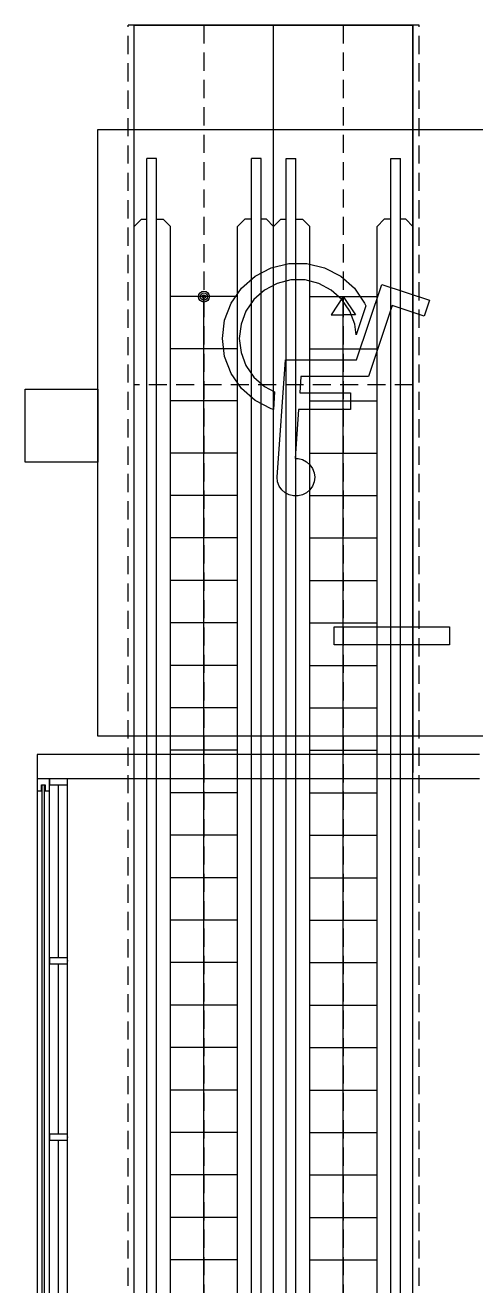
# Model space of a CAD drawing. Header units: millimetres. Extents: x -7614 to 421357, y 85218 to 341757.
# Drawn here: x 147920 to 151638, y 216638 to 227027 of the extents above; entities that cross this region are included whole.
import ezdxf

# ---------------------------------------------------------------- set-up
doc = ezdxf.new("R2010")
doc.units = ezdxf.units.MM
doc.header["$LTSCALE"] = 600
doc.header["$MEASUREMENT"] = 0
doc.linetypes.add('HIDDEN2', pattern=[0.188, 0.125, -0.063])
doc.layers.add('e-plan', color=9, linetype='CONTINUOUS')

msp = doc.modelspace()

# ---------------------------------------------------------------- linework, layer by layer
at = {"layer": 'e-plan', "linetype": 'HIDDEN2', "ltscale": 2}
for p, q in [((148770, 213027), (148770, 227027)), ((148820, 227027), (148770, 227027)), ((149395, 227027), (149395, 213027)), ((150545, 227027), (150545, 213027)), ((151170, 227027), (151120, 227027)), ((151170, 213027), (151170, 227027)), ((151120, 224062), (148820, 224062))]:
    msp.add_line(p, q, dxfattribs=at)
at = {"layer": 'e-plan', "ltscale": 0.5}
for p, q in [((148820, 220867), (148820, 227027)), ((148820, 227027), (151120, 227027)), ((148820, 220867), (148820, 227027)), ((148820, 227027), (151120, 227027)), ((151120, 227027), (151120, 220867)), ((151120, 227027), (151120, 220867)), ((147920, 224027), (148520, 224027)), ((147920, 223427), (147920, 224027)), ((148520, 224027), (148520, 223427)), ((148520, 223427), (147920, 223427))]:
    msp.add_line(p, q, dxfattribs=at)
at = {"layer": 'e-plan'}
for p, q in [((148820, 213027), (148820, 227027)), ((151120, 227027), (148820, 227027)), ((149970, 213027), (149970, 227027)), ((151120, 213027), (151120, 227027)), ((148520, 221167), (148520, 226167)), ((148520, 226167), (151820, 226167)), ((148923, 213722), (148923, 225927)), ((149003, 225927), (148923, 225927)), ((149003, 213722), (149003, 225927)), ((149788, 213722), (149788, 225927)), ((149868, 225927), (149788, 225927)), ((149868, 213722), (149868, 225927)), ((150073, 213722), (150073, 225927)), ((150073, 225927), (150153, 225927)), ((150153, 213722), (150153, 225927)), ((150938, 213722), (150938, 225927)), ((150938, 225927), (151018, 225927)), ((151018, 213722), (151018, 225927)), ((148880, 225427), (148820, 225367)), ((148880, 225427), (148923, 225427)), ((149003, 225427), (149058, 225427)), ((149058, 225427), (149118, 225367)), ((149118, 214282), (149118, 225367)), ((149733, 225427), (149673, 225367)), ((149673, 214282), (149673, 225367)), ((149788, 225427), (149733, 225427)), ((149910, 225427), (149868, 225427)), ((149910, 225427), (149970, 225367)), ((150030, 225427), (149970, 225367)), ((150030, 225427), (150073, 225427)), ((150153, 225427), (150208, 225427)), ((150208, 225427), (150268, 225367)), ((150268, 214282), (150268, 225367)), ((150883, 225427), (150823, 225367)), ((150823, 214282), (150823, 225367)), ((150938, 225427), (150883, 225427)), ((151060, 225427), (151018, 225427)), ((151060, 225427), (151120, 225367)), ((149817, 224958), (149950, 225028)), ((149950, 225028), (150095, 225064)), ((150095, 225064), (150245, 225064)), ((150245, 225064), (150391, 225028)), ((150391, 225028), (150524, 224958)), ((149705, 224859), (149817, 224958)), ((150112, 224927), (149999, 224899)), ((150229, 224927), (150112, 224927)), ((150342, 224899), (150229, 224927)), ((150524, 224958), (150636, 224859)), ((149619, 224735), (149705, 224859)), ((149895, 224844), (149808, 224767)), ((149999, 224899), (149895, 224844)), ((150445, 224844), (150342, 224899)), ((150533, 224767), (150445, 224844)), ((150636, 224859), (150721, 224735)), ((150654, 224269), (150862, 224891)), ((150862, 224891), (151255, 224760)), ((149673, 224790), (149118, 224790)), ((149395, 214751), (149395, 224790)), ((149566, 224595), (149619, 224735)), ((149808, 224767), (149742, 224671)), ((150268, 224790), (150823, 224790)), ((150545, 224790), (150446, 224639)), ((150599, 224671), (150533, 224767)), ((150545, 214751), (150545, 224790)), ((150545, 224790), (150645, 224639)), ((150730, 224713), (150651, 224476)), ((150721, 224735), (150730, 224713)), ((150949, 224716), (150754, 224131)), ((151211, 224629), (150949, 224716)), ((151255, 224760), (151211, 224629)), ((149742, 224671), (149701, 224562)), ((150446, 224639), (150545, 224639)), ((150645, 224639), (150545, 224639)), ((150640, 224562), (150599, 224671)), ((149548, 224446), (149566, 224595)), ((149701, 224562), (149686, 224446)), ((150651, 224476), (150640, 224562)), ((149566, 224297), (149548, 224446)), ((149686, 224446), (149701, 224330)), ((149673, 224360), (149118, 224360)), ((149619, 224157), (149566, 224297)), ((149701, 224330), (149742, 224221)), ((150268, 224360), (150823, 224360)), ((149742, 224221), (149808, 224125)), ((149998, 223301), (150067, 224269)), ((150067, 224269), (150654, 224269)), ((149705, 224034), (149619, 224157)), ((149808, 224125), (149895, 224048)), ((150195, 224131), (150186, 223998)), ((150754, 224131), (150195, 224131)), ((149817, 223934), (149705, 224034)), ((149895, 224048), (149978, 224004)), ((149978, 224004), (149968, 223860)), ((150186, 223998), (150605, 223998)), ((150605, 223998), (150605, 223860)), ((149673, 223931), (149118, 223931)), ((149950, 223865), (149817, 223934)), ((150268, 223931), (150823, 223931)), ((149968, 223860), (149950, 223865)), ((150176, 223860), (150147, 223455)), ((150605, 223860), (150176, 223860)), ((149673, 223501), (149118, 223501)), ((150268, 223501), (150823, 223501)), ((150147, 223455), (150172, 223455)), ((150172, 223455), (150208, 223447)), ((150208, 223447), (150241, 223429)), ((150241, 223429), (150269, 223404)), ((150269, 223404), (150291, 223373)), ((150291, 223373), (150304, 223338)), ((150002, 223264), (149998, 223301)), ((150015, 223229), (150002, 223264)), ((150304, 223264), (150291, 223229)), ((150304, 223338), (150309, 223301)), ((150309, 223301), (150304, 223264)), ((150037, 223198), (150015, 223229)), ((150065, 223173), (150037, 223198)), ((150098, 223156), (150065, 223173)), ((150134, 223147), (150098, 223156)), ((150208, 223156), (150172, 223147)), ((150241, 223173), (150208, 223156)), ((150269, 223198), (150241, 223173)), ((150291, 223229), (150269, 223198)), ((149673, 223151), (149118, 223151)), ((150172, 223147), (150134, 223147)), ((150268, 223151), (150823, 223151)), ((149673, 222801), (149118, 222801)), ((150268, 222801), (150823, 222801)), ((149673, 222451), (149118, 222451)), ((150268, 222451), (150823, 222451)), ((149673, 222101), (149118, 222101)), ((150268, 222101), (150823, 222101)), ((150470, 221919), (150470, 222069)), ((150470, 222069), (151420, 222069)), ((151420, 222069), (151420, 221919)), ((151420, 221919), (150470, 221919)), ((149673, 221751), (149118, 221751)), ((150268, 221751), (150823, 221751)), ((149673, 221401), (149118, 221401)), ((150268, 221401), (150823, 221401)), ((151820, 221167), (148520, 221167)), ((148020, 221017), (148020, 220817)), ((151670, 221017), (148020, 221017)), ((149673, 221051), (149118, 221051)), ((150268, 221051), (150823, 221051)), ((148020, 220817), (148020, 213427)), ((151670, 220817), (148020, 220817)), ((148120, 220817), (148020, 220817)), ((148020, 220817), (148020, 220717)), ((148055, 220717), (148055, 220767)), ((148055, 220767), (148085, 220767)), ((148060, 213477), (148060, 220767)), ((148080, 213477), (148080, 220767)), ((148085, 220767), (148085, 220717)), ((148270, 220817), (148120, 220817)), ((148120, 220817), (148120, 220767)), ((148120, 220717), (148120, 220817)), ((148120, 213507), (148120, 220767)), ((148120, 220767), (148270, 220767)), ((148195, 219340), (148195, 220767)), ((148270, 220767), (148270, 220817)), ((148270, 213507), (148270, 220767)), ((148020, 220717), (148055, 220717)), ((148085, 220717), (148120, 220717)), ((149673, 220701), (149118, 220701)), ((150268, 220701), (150823, 220701)), ((149673, 220351), (149118, 220351)), ((150268, 220351), (150823, 220351)), ((149673, 220001), (149118, 220001)), ((150268, 220001), (150823, 220001)), ((149673, 219651), (149118, 219651)), ((150268, 219651), (150823, 219651)), ((148270, 219340), (148120, 219340)), ((148120, 219340), (148120, 219290)), ((148270, 219290), (148270, 219340)), ((148120, 219290), (148270, 219290)), ((148195, 217888), (148195, 219290)), ((149673, 219301), (149118, 219301)), ((150268, 219301), (150823, 219301)), ((149673, 218951), (149118, 218951)), ((150268, 218951), (150823, 218951)), ((149673, 218601), (149118, 218601)), ((150268, 218601), (150823, 218601)), ((149673, 218251), (149118, 218251)), ((150268, 218251), (150823, 218251)), ((148270, 217888), (148120, 217888)), ((148120, 217888), (148120, 217838)), ((148270, 217838), (148270, 217888)), ((149673, 217901), (149118, 217901)), ((150268, 217901), (150823, 217901)), ((148120, 217838), (148270, 217838)), ((148195, 216436), (148195, 217838)), ((149673, 217551), (149118, 217551)), ((150268, 217551), (150823, 217551)), ((149673, 217201), (149118, 217201)), ((150268, 217201), (150823, 217201)), ((149673, 216851), (149118, 216851)), ((150268, 216851), (150823, 216851))]:
    msp.add_line(p, q, dxfattribs=at)
for radius in [45, 30, 15]:
    msp.add_circle((149395, 224790), radius, dxfattribs=at)
for p in [(148270, 219315), (148270, 217863)]:
    msp.add_point(p, dxfattribs=at)

doc.saveas('drawing.dxf')
